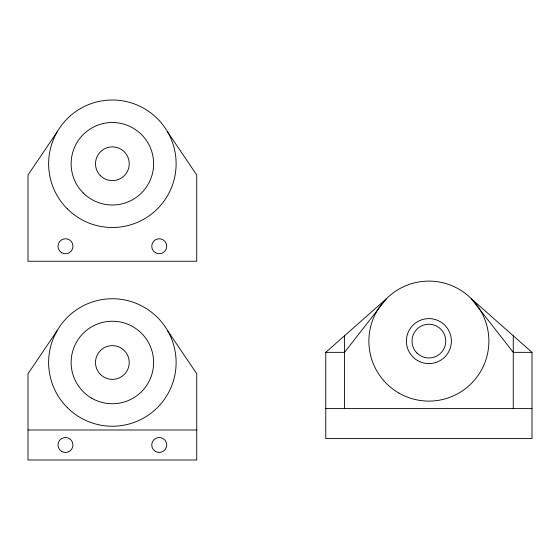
<?xml version="1.0" encoding="UTF-8"?>
<svg xmlns="http://www.w3.org/2000/svg" width="560" height="560" viewBox="0 0 560 560"><rect width="100%" height="100%" fill="white"/><g stroke="black" fill="none" stroke-linecap="round" stroke-linejoin="round"><path stroke-width="0.84" d="M57.162 131.88L28 175.007L28 261.254L196.742 261.254L196.742 175.007L167.58 131.88M57.162 330.624L28 373.744L28 459.991L196.742 459.991L196.742 373.744L167.58 330.624M325.759 352.352L386.456 298.683L344.512 352.352L325.759 352.352L325.759 438.599L532 438.599L532 352.352L471.303 298.683L513.254 352.352L532 352.352M325.759 408.604L532 408.604M28 429.996L196.742 429.996M513.254 335.776L513.254 408.604M344.512 335.776L344.512 408.604M67.298 407.575A63.749 63.749 0 0 0 173.943 378.994A63.749 63.749 0 0 0 95.872 300.923A63.749 63.749 0 0 0 67.298 407.575M100.436 374.43A16.877 16.877 0 0 0 128.667 366.863A16.877 16.877 0 0 0 108.003 346.199A16.877 16.877 0 0 0 100.436 374.43M61.747 451.486A7.497 7.497 0 0 0 72.996 444.99A7.497 7.497 0 0 0 61.747 438.494A7.497 7.497 0 0 0 61.747 451.486M155.491 451.486A7.497 7.497 0 0 0 166.74 444.99A7.497 7.497 0 0 0 155.491 438.494A7.497 7.497 0 0 0 155.491 451.486M67.298 208.831A63.749 63.749 0 0 0 173.943 180.257A63.749 63.749 0 0 0 95.872 102.179A63.749 63.749 0 0 0 67.298 208.831M100.436 175.686A16.877 16.877 0 0 0 128.667 168.126A16.877 16.877 0 0 0 108.003 147.455A16.877 16.877 0 0 0 100.436 175.686M61.747 252.749A7.497 7.497 0 0 0 72.996 246.253A7.497 7.497 0 0 0 61.747 239.757A7.497 7.497 0 0 0 61.747 252.749M155.491 252.749A7.497 7.497 0 0 0 166.74 246.253A7.497 7.497 0 0 0 155.491 239.757A7.497 7.497 0 0 0 155.491 252.749M91.749 398.216A41.251 41.251 0 0 0 153.622 362.495A41.251 41.251 0 0 0 91.749 326.774A41.251 41.251 0 0 0 91.749 398.216M83.202 192.92A41.251 41.251 0 0 0 152.215 174.433A41.251 41.251 0 0 0 101.696 123.914A41.251 41.251 0 0 0 83.202 192.92M417.634 360.591A22.498 22.498 0 0 0 451.381 341.103A22.498 22.498 0 0 0 417.634 321.622A22.498 22.498 0 0 0 417.634 360.591M398.881 393.064A59.997 59.997 0 0 0 488.88 341.103A59.997 59.997 0 0 0 398.881 289.149A59.997 59.997 0 0 0 398.881 393.064M416.948 353.038A16.877 16.877 0 0 0 445.179 345.471A16.877 16.877 0 0 0 424.515 324.807A16.877 16.877 0 0 0 416.948 353.038"/></g></svg>
